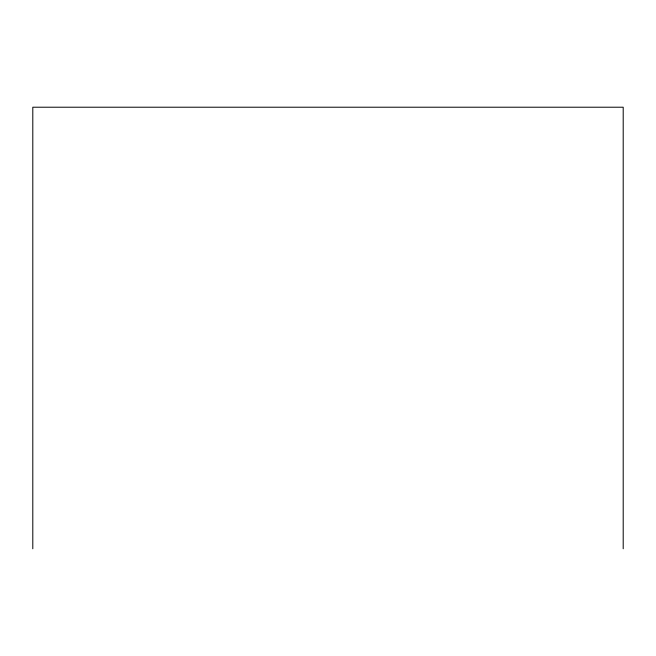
<?xml version="1.0" encoding="UTF-8"?>
<svg xmlns="http://www.w3.org/2000/svg" width="656" height="656" viewBox="0 0 656 656"><rect width="100%" height="100%" fill="white"/><g stroke="black" fill="none" stroke-linecap="round" stroke-linejoin="round"><path stroke-width="0.98" d="M623.2 548.785L623.2 107.215L32.8 107.215L32.8 548.785"/></g></svg>
